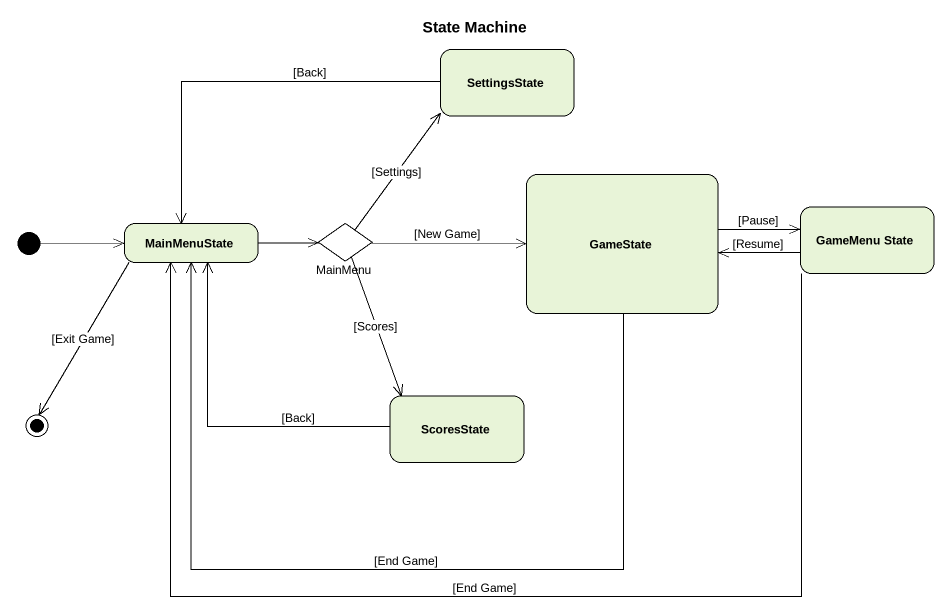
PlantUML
@startuml
title State Machine
hide empty description
state SettingsState
state GameState
state "GameMenu State" as GameMenu_State
state MainMenuState
state MainMenu <<choice>>
state ScoresState
[*] -right-> MainMenuState
SettingsState -left-> MainMenuState : [Back]
GameState -right-> GameMenu_State : [Pause]
GameState -left-> MainMenuState : [End Game]
GameMenu_State -left-> GameState : [Resume]
GameMenu_State -left-> MainMenuState : [End Game]
MainMenuState -right-> MainMenu
MainMenu -up-> SettingsState : [Settings]
MainMenu -right-> GameState : [New Game]
MainMenu --> ScoresState : [Scores]
ScoresState -up-> MainMenuState : [Back]
MainMenuState --> [*] : [Exit Game]
@enduml
